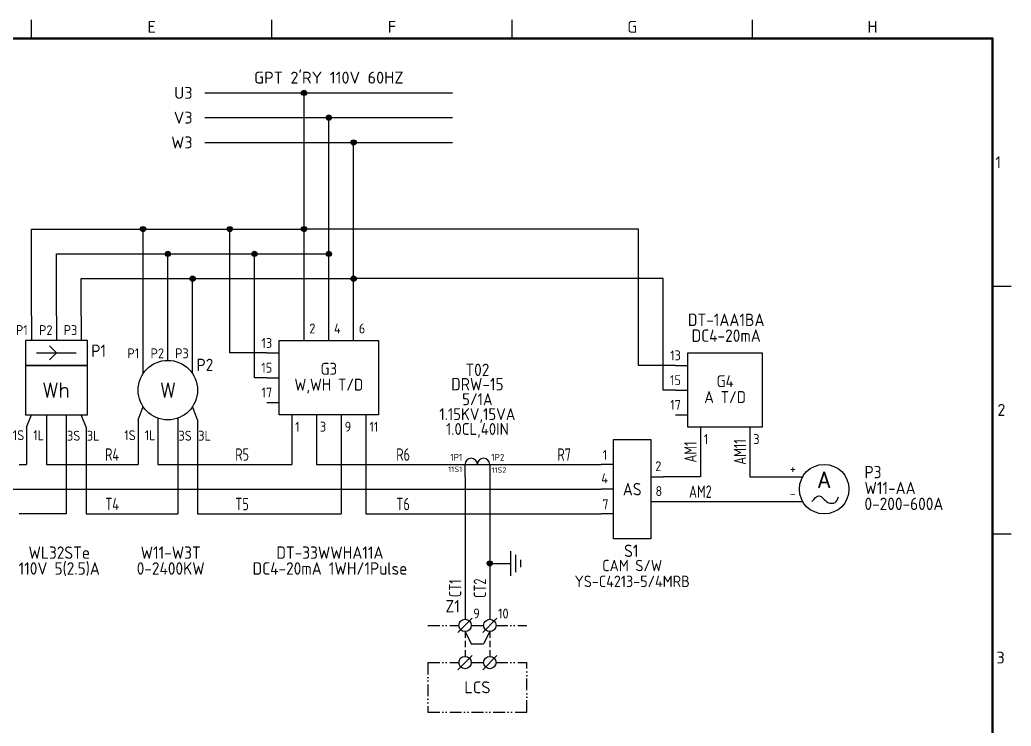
# Model space of a CAD drawing. Header units: millimetres. Extents: x 0 to 556, y 1 to 306.
# Drawn here: x 207.6 to 407.8, y 144.7 to 287.2 of the extents above; entities that cross this region are included whole.
import ezdxf
from ezdxf.enums import TextEntityAlignment as Align

# ---------------------------------------------------------------- set-up
doc = ezdxf.new("R2010")
doc.units = ezdxf.units.MM
doc.linetypes.add('ACAD_ISO12W100', pattern=[21, 12, -3, 0, -3, 0, -3])
doc.linetypes.add('HIDDEN', pattern=[0.375, 0.25, -0.125])
for name, color, linetype in [('MISC', 7, 'Continuous'), ('Normal Text', 7, 'Continuous'), ('Sheet Line', 3, 'Continuous'), ('Sheet Text', 2, 'Continuous'), ('SYMS', 7, 'Continuous'), ('TAGS', 7, 'Continuous'), ('TERMS', 7, 'Continuous'), ('WIRE(DEFAULT)', 7, 'Continuous'), ('WIRE_RED', 1, 'Continuous'), ('WIREFIXED', 7, 'Continuous')]:
    doc.layers.add(name, color=color, linetype=linetype)
doc.layers.add('Sheet Out Line', color=2, linetype='Continuous', lineweight=50)
doc.styles.add('SIMPLEX', font='simplex')
doc.styles.add('WD', font='ISOCP2.shx')
doc.styles.add('WD_IEC', font='ISOCP2.shx', dxfattribs={"width": 1.1, "height": 2.4, "bigfont": 'whgtxt.shx'})

# ---------------------------------------------------------------- blocks, each defined once
blk = doc.blocks.new('VO71_TDT1')
for p, q in [((-10, 5), (-7.5, 5)), ((-10, 0), (-7.5, 0)), ((-10, -5), (-7.5, -5)), ((-5, -7.5), (-5, -10)), ((5, -7.5), (5, -10))]:
    blk.add_line(p, q)
blk.add_lwpolyline([(-7.5, 7.5), (7.5, 7.5), (7.5, -7.5), (-7.5, -7.5)], close=True)
at = {"style": 'WD_IEC'}
for tag, p in [('RATING11', (0.22, 12.19)), ('RATING1', (0.22, 8.99))]:
    blk.add_attdef(tag, text='', height=2.5, dxfattribs=at).set_placement(p, align=Align.BOTTOM_CENTER)
at = {"linetype": 'Continuous', "style": 'WD'}
for tag, p in [('TERM01', (-8.93, 6.01)), ('TERM02', (-8.93, 1.01)), ('TERM03', (-8.93, -3.99))]:
    blk.add_attdef(tag, text='', height=2, dxfattribs=at).set_placement(p, align=Align.RIGHT)
at = {"style": 'WD', "flags": 1}
for tag, p in [('X4TERM01', (-10, 5)), ('X4TERM02', (-10, 0)), ('X4TERM03', (-10, -5)), ('X8TERM05', (5, -10))]:
    blk.add_attdef(tag, text='', height=0.08, dxfattribs=at).set_placement(p, align=Align.RIGHT)
at = {"style": 'WD'}
for tag, p in [('TAG1', (0, 1.8)), ('RATING12', (0, -1.4))]:
    blk.add_attdef(tag, text='', height=2.4, dxfattribs=at).set_placement(p, align=Align.MIDDLE_CENTER)
at = {"style": 'WD', "flags": 1}
for tag, p, height in [('LOC', (9.21, -2.67), 1), ('INST', (9.23, -1.56), 1), ('CAT', (9.16, -3.84), 1), ('FAMILY', (9.23, -4.99), 1), ('MFG', (9.31, -6.26), 1), ('ASSYCODE', (9.16, -7.35), 1), ('X8TERM04', (-5, -10), 0.08)]:
    blk.add_attdef(tag, p, '', height=height, dxfattribs=at)
at = {"linetype": 'Continuous', "style": 'WD'}
for tag, p in [('TERM04', (-4.3, -10.89)), ('TERM05', (5.7, -10.89))]:
    blk.add_attdef(tag, p, '', height=2, dxfattribs=at)
blk = doc.blocks.new('VHA1_AM1')
blk.add_circle((0, 0), 5)
blk.add_spline([(-2.5, -2.5), (-1.02, -1.33), (0.76, -2.67), (2.2, -2.67), (2.89, -1.58)], degree=3)
at = {"style": 'SIMPLEX'}
blk.add_text('A', height=3.2, dxfattribs=at).set_placement((0, 1.88), align=Align.MIDDLE)
at = {"style": 'WD_IEC'}
for tag, p in [('TERM03', (-1.91, 5.19)), ('TERM04', (3.09, 5.19))]:
    blk.add_attdef(tag, text='', height=2, dxfattribs=at).set_placement(p, align=Align.BOTTOM_LEFT)
for tag, p in [('TERM01', (-5.72, 2.57)), ('TERM06', (6.66, 2.4)), ('TERM02', (-5.72, -2.43)), ('TERM07', (-3.29, -7.14)), ('TERM05', (4.09, -7.49))]:
    blk.add_attdef(tag, text='', height=2, dxfattribs=at).set_placement(p, align=Align.BOTTOM_RIGHT)
at = {"style": 'WD', "flags": 1}
for tag, p in [('X2TERM03', (-2.5, 4.33)), ('X2TERM09', (0, 5)), ('X2TERM04', (2.5, 4.33)), ('X4TERM01', (-4.33, 2.5)), ('X1TERM06', (4.33, 2.5)), ('X4TERM08', (-5, 0)), ('X1TERM12', (5, 0)), ('X4TERM02', (-4.33, -2.5)), ('X1TERM11', (4.33, -2.5)), ('X8TERM07', (-2.5, -4.33)), ('X1TERM05', (2.5, -4.33)), ('X8TERM10', (0, -5))]:
    blk.add_attdef(tag, p, '', height=0.5, dxfattribs=at)
at = {"style": 'WD_IEC'}
for tag, p in [('TAG1', (8.14, 2.19)), ('RATING11', (8.14, -1.01)), ('RATING1', (8.14, -4.21)), ('RATING2', (8.09, -7.41))]:
    blk.add_attdef(tag, p, '', height=2.5, dxfattribs=at)
at = {"style": 'WD_IEC', "flags": 1}
for tag, p in [('INST', (-4.32, -9.29)), ('LOC', (-4.32, -10.79)), ('ASSYCODE', (-4.32, -12.2)), ('FAMILY', (-4.32, -13.7)), ('MFG', (-4.32, -16.56)), ('CAT', (-4.32, -15.2))]:
    blk.add_attdef(tag, text='', height=1, dxfattribs=at).set_placement(p, align=Align.RIGHT)
blk = doc.blocks.new('WD_WNV')
at = {"linetype": 'Continuous', "style": 'WD_IEC', "width": 0.8}
blk.add_attdef('WIRENO', text='', height=2.5, rotation=90, dxfattribs=at).set_placement((-0.75, 0), align=Align.CENTER)
at = {"style": 'WD_IEC', "flags": 1}
for tag, p in [('W08USER', (-1, 0.375)), ('W04USER', (-1, 0.875)), ('W05USER', (-1, 0.75)), ('W09USER', (-1, 0.25)), ('W03USER', (-1, 1)), ('W06USER', (-1, 0.625)), ('W07USER', (-1, 0.5)), ('W02USER', (-1, 1.125)), ('W01USER', (-1, 1.25)), ('W10USER', (-1, 0.125))]:
    blk.add_attdef(tag, text='', height=0.08, dxfattribs=at).set_placement(p, align=Align.CENTER)
blk = doc.blocks.new('VH31_WMT1')
for p, q in [((2.5, 18.32), (2.5, 25)), ((7.5, 21), (7.5, 25)), ((12.5, 18.32), (12.5, 25)), ((1.5, 9), (2.52, 11.66)), ((13.5, 9), (12.48, 11.66)), ((1.5, 9), (1.5, 0)), ((5.5, 9.34), (5.5, 0)), ((9.5, 9.34), (9.5, -10)), ((13.5, 9), (13.5, -10)), ((0, 0), (1.5, 0)), ((5.5, 0), (15, 0)), ((0, -10), (9.5, -10)), ((13.5, -10), (15, -10))]:
    blk.add_line(p, q)
blk.add_circle((7.5, 15), 6)
at = {"style": 'SIMPLEX'}
blk.add_text('W', height=3, dxfattribs=at).set_placement((7.5, 15), align=Align.MIDDLE)
at = {"flags": 1}
for tag, p, height, style in [('X2TERM01', (2.5, 25), 0.08, 'WD'), ('X2TERM02', (7.5, 25), 0.08, 'WD'), ('X2TERM03', (12.5, 25), 0.08, 'WD'), ('INST', (13.88, 23.15), 1, 'WD_IEC'), ('LOC', (13.88, 21.8), 1, 'WD_IEC'), ('X4TERM04', (0, 0), 0.08, 'WD'), ('X1TERM05', (15, 0), 0.08, 'WD'), ('X4TERM06', (0, -10), 0.08, 'WD'), ('X1TERM07', (15, -10), 0.08, 'WD')]:
    blk.add_attdef(tag, p, '', height=height, dxfattribs=dict(at, style=style))
at = {"style": 'WD_IEC'}
for tag, p in [('TERM01', (1.72, 21.42)), ('TERM02', (6.72, 21.42)), ('TERM03', (11.72, 21.42)), ('TERM04', (1.02, 4.89)), ('TERM05', (5.02, 4.89))]:
    blk.add_attdef(tag, text='', height=2, dxfattribs=at).set_placement(p, align=Align.RIGHT)
for tag, p, height in [('TAG1', (13.3, 18.84), 2.5), ('TERM06', (9.65, 4.79), 2), ('TERM07', (13.65, 4.79), 2)]:
    blk.add_attdef(tag, p, '', height=height, dxfattribs=at)
at = {"style": 'WD_IEC', "flags": 1}
for tag, p in [('ASSYCODE', (0.5, 15.89)), ('FAMILY', (0.5, 14.39)), ('MFG', (0.5, 11.53)), ('CAT', (0.5, 12.89))]:
    blk.add_attdef(tag, text='', height=1, dxfattribs=at).set_placement(p, align=Align.RIGHT)
at = {"style": 'WD_IEC'}
for tag, p in [('RATING11', (8.08, -16.56)), ('RATING1', (8.08, -19.76))]:
    blk.add_attdef(tag, text='', height=2.5, dxfattribs=at).set_placement(p, align=Align.TOP_CENTER)
blk = doc.blocks.new('VO71_TDT4')
for p, q in [((-5, 7.5), (-5, 10)), ((0, 7.5), (0, 10)), ((5, 7.5), (5, 10)), ((-12.5, 5), (-10, 5)), ((-12.5, 0), (-10, 0)), ((-12.5, -5), (-10, -5)), ((-7.5, -7.5), (-7.5, -10)), ((-2.5, -7.5), (-2.5, -10)), ((2.5, -7.5), (2.5, -10)), ((7.5, -7.5), (7.5, -10))]:
    blk.add_line(p, q)
blk.add_lwpolyline([(-10, 7.5), (10, 7.5), (10, -7.5), (-10, -7.5)], close=True)
at = {"style": 'WD', "flags": 1}
for tag, p, height in [('X2TERM04', (-5, 10), 0.08), ('X2TERM05', (0, 10), 0.08), ('X2TERM06', (5, 10), 0.08), ('LOC', (11.71, -2.67), 1), ('INST', (11.73, -1.56), 1), ('CAT', (11.66, -3.84), 1), ('FAMILY', (11.73, -4.99), 1), ('MFG', (11.81, -6.26), 1), ('ASSYCODE', (11.66, -7.35), 1), ('X8TERM07', (-7.5, -10), 0.08), ('X8TERM08', (-2.5, -10), 0.08), ('X8TERM09', (2.5, -10), 0.08), ('X8TERM10', (7.5, -10), 0.08)]:
    blk.add_attdef(tag, p, '', height=height, dxfattribs=at)
at = {"linetype": 'Continuous', "style": 'WD'}
for tag, p in [('TERM04', (-3.94, 8.94)), ('TERM05', (1.06, 8.94)), ('TERM06', (6.06, 8.94)), ('TERM07', (-6.8, -10.89)), ('TERM08', (-1.8, -10.89)), ('TERM09', (3.2, -10.89)), ('TERM10', (8.2, -10.89))]:
    blk.add_attdef(tag, p, '', height=2, dxfattribs=at)
for tag, p in [('TERM01', (-11.43, 6.01)), ('TERM02', (-11.43, 1.01)), ('TERM03', (-11.43, -3.99))]:
    blk.add_attdef(tag, text='', height=2, dxfattribs=at).set_placement(p, align=Align.RIGHT)
at = {"style": 'WD', "flags": 1}
for tag, p in [('X4TERM01', (-12.5, 5)), ('X4TERM02', (-12.5, 0)), ('X4TERM03', (-12.5, -5))]:
    blk.add_attdef(tag, text='', height=0.08, dxfattribs=at).set_placement(p, align=Align.RIGHT)
at = {"style": 'WD'}
for tag, p in [('TAG1', (0, 1.8)), ('RATING12', (0, -1.4))]:
    blk.add_attdef(tag, text='', height=2.4, dxfattribs=at).set_placement(p, align=Align.MIDDLE_CENTER)
at = {"style": 'WD_IEC'}
for tag, p in [('RATING11', (0.22, -34.06)), ('RATING1', (0.22, -37.26))]:
    blk.add_attdef(tag, text='', height=2.5, dxfattribs=at).set_placement(p, align=Align.TOP_CENTER)
blk = doc.blocks.new('WDDOT')
for radius in [0.529, 0.33, 0.164]:
    blk.add_circle((0, 0), radius)
blk = doc.blocks.new('Q020501')
for p, q in [((-4, 0), (4, 0)), ((0, 0), (-1.41, 1.41)), ((0, 0), (-1.41, -1.42))]:
    blk.add_line(p, q)
blk = doc.blocks.new('VH51_WHMT1')
for p, q in [((2.5, 30), (2.5, 25)), ((7.5, 30), (7.5, 25)), ((12.5, 30), (12.5, 25)), ((1.5, 7.5), (2.5, 10)), ((5.5, 10), (5.5, 0)), ((9.5, 10), (9.5, -10)), ((13.5, 7.5), (12.5, 10)), ((1.5, 7.5), (1.5, 0)), ((13.5, 7.5), (13.5, -10)), ((0, 0), (1.5, 0)), ((5.5, 0), (15, 0)), ((9.5, -10), (0, -10)), ((13.5, -10), (15, -10))]:
    blk.add_line(p, q)
for points in [[(1.25, 25), (1.25, 20), (13.75, 20), (13.75, 25)], [(1.25, 20), (1.25, 10), (13.75, 10), (13.75, 20)]]:
    blk.add_lwpolyline(points, close=True)
at = {"layer": 'SYMS'}
blk.add_blockref('Q020501', (7.5, 22.5), dxfattribs=at)
at = {"style": 'SIMPLEX'}
blk.add_text('Wh', height=3, dxfattribs=at).set_placement((7.5, 15), align=Align.MIDDLE)
at = {"flags": 1}
for tag, p, height, style in [('X2TERM01', (2.5, 30), 0.08, 'WD'), ('X2TERM02', (7.5, 30), 0.08, 'WD'), ('X2TERM03', (12.5, 30), 0.08, 'WD'), ('INST', (15.13, 26), 1, 'WD_IEC'), ('LOC', (15.13, 24.65), 1, 'WD_IEC'), ('X4TERM04', (0, 0), 0.08, 'WD'), ('X1TERM05', (15, 0), 0.08, 'WD'), ('X4TERM06', (0, -10), 0.08, 'WD'), ('X1TERM07', (15, -10), 0.08, 'WD')]:
    blk.add_attdef(tag, p, '', height=height, dxfattribs=dict(at, style=style))
at = {"style": 'WD_IEC'}
for tag, p in [('TERM01', (1.72, 26.11)), ('TERM02', (6.72, 26.11)), ('TERM03', (11.72, 26.11)), ('TERM04', (1.02, 4.89)), ('TERM05', (5.02, 4.89))]:
    blk.add_attdef(tag, text='', height=2, dxfattribs=at).set_placement(p, align=Align.RIGHT)
for tag, p, height in [('TAG1', (14.55, 21.69), 2.5), ('TERM06', (9.65, 4.79), 2), ('TERM07', (13.65, 4.79), 2)]:
    blk.add_attdef(tag, p, '', height=height, dxfattribs=at)
at = {"style": 'WD_IEC', "flags": 1}
for tag, p in [('ASSYCODE', (-0.04, 15.09)), ('FAMILY', (-0.04, 13.59)), ('CAT', (-0.04, 12.09)), ('MFG', (-0.04, 10.72))]:
    blk.add_attdef(tag, text='', height=1, dxfattribs=at).set_placement(p, align=Align.RIGHT)
at = {"style": 'WD_IEC'}
for tag, p in [('RATING11', (8.08, -16.56)), ('RATING1', (8.08, -19.76)), ('RATING2', (8.08, -22.96))]:
    blk.add_attdef(tag, text='', height=2.5, dxfattribs=at).set_placement(p, align=Align.TOP_CENTER)
blk = doc.blocks.new('WD_WNH')
at = {"linetype": 'Continuous', "style": 'WD_IEC', "width": 0.8}
blk.add_attdef('WIRENO', text='', height=2.5, dxfattribs=at).set_placement((0, 0.75), align=Align.CENTER)
at = {"style": 'WD_IEC', "flags": 1}
for tag, p in [('W08USER', (0, 0.375)), ('W04USER', (0, 0.875)), ('W05USER', (0, 0.75)), ('W09USER', (0, 0.25)), ('W03USER', (0, 1)), ('W06USER', (0, 0.625)), ('W07USER', (0, 0.5)), ('W02USER', (0, 1.125)), ('W01USER', (0, 1.25)), ('W10USER', (0, 0.125))]:
    blk.add_attdef(tag, text='', height=0.08, dxfattribs=at).set_placement(p, align=Align.CENTER)
blk = doc.blocks.new('HDA1_CT1')
for p, q in [((-5, 0), (5, 0)), ((2.5, 0), (2.5, -2.5))]:
    blk.add_line(p, q)
for centre in [(-1.25, 0), (1.25, 0)]:
    blk.add_arc(centre, 1.25, 0, 180)
at = {"layer": 'SYMS'}
blk.add_line((-2.5, -2.5), (-2.5, 0), dxfattribs=at)
at = {"style": 'WD_IEC'}
for tag, height, p in [('TAG1', 2.5, (-0.01, 17.84)), ('RATING11', 2.5, (-0.01, 14.95)), ('RATING1', 2.4, (-0.01, 11.95)), ('RATING2', 2.4, (-0.01, 8.95)), ('RATING3', 2.4, (-0.01, 5.95)), ('RATING4', 2.4, (-0.01, 2.95))]:
    blk.add_attdef(tag, text='', height=height, dxfattribs=at).set_placement(p, align=Align.CENTER)
at = {"flags": 1}
for tag, p, height, style in [('INST', (9.44, 7.12), 1, 'WD_IEC'), ('LOC', (9.33, 5.86), 1, 'WD_IEC'), ('FAMILY', (9.34, 4.5), 1, 'WD_IEC'), ('CAT', (9.38, 3.25), 1, 'WD_IEC'), ('MFG', (9.32, 2), 1, 'WD_IEC'), ('X4TERM01', (-5, 0), 0.08, 'WD'), ('X1TERM02', (5, 0), 0.08, 'WD'), ('ASSYCODE', (9.19, 0.68), 1, 'WD_IEC'), ('X4TERM03', (-2.5, -2.5), 0.08, 'WD'), ('X1TERM04', (2.5, -2.5), 0.08, 'WD')]:
    blk.add_attdef(tag, p, '', height=height, dxfattribs=dict(at, style=style))
at = {"style": 'WD_IEC', "width": 1.05}
blk.add_attdef('TERM01', text='', height=1.4, dxfattribs=at).set_placement((-3.06, 0.31), align=Align.BOTTOM_RIGHT)
blk.add_attdef('TERM02', text='', height=1.4, dxfattribs=at).set_placement((2.78, 0.31), align=Align.BOTTOM_LEFT)
at = {"style": 'WD_IEC'}
blk.add_attdef('TERM03', text='', height=1.1, dxfattribs=at).set_placement((-3.09, -0.42), align=Align.TOP_RIGHT)
blk.add_attdef('TERM04', text='', height=1.1, dxfattribs=at).set_placement((2.84, -0.58), align=Align.TOP_LEFT)
blk = doc.blocks.new('HGND2')
at = {"color": 3}
for p, q in [((1.75, -2.5), (1.75, 2.5)), ((0, 0), (1.75, 0)), ((2.75, -1.75), (2.75, 1.75)), ((3.75, -0.75), (3.75, 0.75))]:
    blk.add_line(p, q, dxfattribs=at)
at = {"style": 'WD_IEC'}
for tag, p in [('INST', (10.12, 7)), ('LOC', (10.12, 3.5))]:
    blk.add_attdef(tag, text='', height=2.5, dxfattribs=at).set_placement(p, align=Align.RIGHT)
at = {"color": 3, "style": 'WD_IEC', "flags": 1}
blk.add_attdef('TAG1', (4, 0.13), '', height=2.4, dxfattribs=at)
at = {"style": 'WD_IEC', "flags": 1}
blk.add_attdef('X4TERM01', (0, 0), '', height=0.32, dxfattribs=at)
blk = doc.blocks.new('HT0W_TB1')
blk.add_circle((0, 0), 1.25)
at = {"layer": 'SYMS'}
blk.add_line((-1.44, -1.44), (1.44, 1.44), dxfattribs=at)
at = {"style": 'WD_IEC', "flags": 1}
for tag, p in [('INST', (-1.04, 7.87)), ('LOC', (-1.04, 4.87))]:
    blk.add_attdef(tag, text='', height=2.5, dxfattribs=at).set_placement(p, align=Align.BOTTOM_RIGHT)
at = {"style": 'WD_IEC'}
blk.add_attdef('TAGSTRIP', text='', height=2.5, dxfattribs=at).set_placement((-1.04, 1.87), align=Align.BOTTOM_RIGHT)
blk.add_attdef('TERM01', text='', height=2, dxfattribs=at).set_placement((1.66, 0.81), align=Align.BOTTOM_LEFT)
at = {"flags": 1}
for tag, p, height, style in [('X4LINK', (-1.25, 0), 0.01, 'WD'), ('X4TERM01', (-1.25, 0), 0.25, 'WD_IEC'), ('STRIPSEQ', (-0.02, -0.02), 0.025, 'WD_IEC'), ('X2TERM01', (0, 1.25), 0.25, 'WD_IEC'), ('X1LINK', (1.25, 0), 0.01, 'WD'), ('X1TERM01', (1.25, 0), 0.25, 'WD_IEC'), ('LINKTERM', (-0.02, -0.06), 0.025, 'WD_IEC'), ('X8TERM01', (0, -1.25), 0.25, 'WD_IEC')]:
    blk.add_attdef(tag, p, '', height=height, dxfattribs=dict(at, style=style))
at = {"style": 'WD_IEC', "flags": 1}
for tag, height, p in [('CAT', 1, (-1.95, -2.37)), ('ASSYCODE', 1, (-2.04, -4.92)), ('MFG', 1, (-2.09, -3.63)), ('DESC1', 2, (-1.78, -7.62)), ('DESC2', 2, (-1.78, -10.06)), ('DESC3', 2, (-1.78, -12.55))]:
    blk.add_attdef(tag, text='', height=height, dxfattribs=at).set_placement(p, align=Align.RIGHT)
blk = doc.blocks.new('HT0_TB1')
blk.add_circle((0, 0), 1.25)
at = {"layer": 'SYMS'}
blk.add_line((-1.44, -1.44), (1.44, 1.44), dxfattribs=at)
at = {"flags": 1}
for tag, p, height, style in [('X4LINK', (-1.25, 0), 0.01, 'WD'), ('X4TERM01', (-1.25, 0), 0.25, 'WD_IEC'), ('X2TERM01', (0, 1.25), 0.25, 'WD_IEC'), ('X1LINK', (1.25, 0), 0.01, 'WD'), ('X1TERM01', (1.25, 0), 0.25, 'WD_IEC'), ('X8TERM01', (0, -1.25), 0.25, 'WD_IEC')]:
    blk.add_attdef(tag, p, '', height=height, dxfattribs=dict(at, style=style))
blk = doc.blocks.new('HP31_CS7')
for p, q in [((2.5, 0), (0, 0)), ((10, -2.5), (12.5, -2.5)), ((2.5, -5), (0, -5)), ((10, -7.5), (12.5, -7.5)), ((2.5, -10), (0, -10))]:
    blk.add_line(p, q)
blk.add_lwpolyline([(2.5, 5), (10, 5), (10, -15), (2.5, -15)], close=True)
at = {"linetype": 'Continuous', "style": 'WD'}
for tag, p in [('TERM01', (1.18, 0.91)), ('TERM02', (1.36, -3.81)), ('TERM03', (1.46, -9.06))]:
    blk.add_attdef(tag, text='', height=2, dxfattribs=at).set_placement(p, align=Align.RIGHT)
at = {"style": 'WD', "flags": 1}
for tag, p, height in [('X4TERM01', (0, 0), 0.08), ('X1TERM04', (12.5, -2.5), 0.08), ('X4TERM02', (0, -5), 0.08), ('X1TERM05', (12.5, -7.5), 0.08), ('X4TERM03', (0, -10), 0.08), ('INST', (14.71, -14.43), 1), ('LOC', (14.57, -15.79), 1), ('CAT', (14.61, -17.08), 1), ('FAMILY', (14.61, -18.32), 1), ('MFG', (14.4, -19.66), 1), ('ASSYCODE', (14.37, -21.02), 1)]:
    blk.add_attdef(tag, p, '', height=height, dxfattribs=at)
at = {"linetype": 'Continuous', "style": 'WD'}
for tag, p in [('TERM04', (10.9, -1.36)), ('TERM05', (10.95, -6.39))]:
    blk.add_attdef(tag, p, '', height=2, dxfattribs=at)
at = {"style": 'WD_IEC'}
blk.add_attdef('TEXT1', text='', height=2.5, dxfattribs=at).set_placement((6.25, -5), align=Align.MIDDLE)
blk.add_attdef('TAG1', text='', height=2.5, dxfattribs=at).set_placement((6.06, -17.45), align=Align.MIDDLE_CENTER)
for tag, p in [('RATING12', (6.25, -19.26)), ('RATING11', (6.25, -22.46))]:
    blk.add_attdef(tag, text='', height=2.3, dxfattribs=at).set_placement(p, align=Align.TOP_CENTER)
blk = doc.blocks.new('LSSA3')
at = {"layer": 'Sheet Line'}
for p, q in [((210, 283.5), (210, 287.25)), ((258.5, 283.5), (258.5, 287.25)), ((307, 283.5), (307, 287.25)), ((355.5, 283.5), (355.5, 287.25)), ((404, 233.5), (407.75, 233.5)), ((404, 183.5), (407.75, 183.5))]:
    blk.add_line(p, q, dxfattribs=at)
at = {"layer": 'Sheet Out Line'}
blk.add_lwpolyline([(16, 6.5), (404, 6.5), (404, 283.5), (16, 283.5)], close=True, dxfattribs=at)
at = {"style": 'WD_IEC', "width": 1.1}
for tag, height, p in [('DESC4', 2.4, (57.5, 39.5)), ('CUSTOMERS31', 3.8, (219, 38)), ('TITLE1', 3.6, (333, 37.5)), ('CUSTOMERS21', 3.8, (219, 35.25)), ('DESC3', 2.4, (57.5, 33.5)), ('CUSTOMERS32', 3.8, (219, 32.5)), ('TITLE2', 3.6, (333, 32.5)), ('CUSTOMERS22', 3.8, (219, 29.75)), ('RN', 3.5, (398, 28.75)), ('DESC2', 2.4, (57.5, 27.5)), ('CUSTOMERS33', 3.8, (219, 27)), ('TITLE3', 3.6, (333, 27.5)), ('DESC1', 2.4, (57.5, 21.5)), ('WORKNO', 3.5, (365.5, 18.5)), ('FILE', 2.4, (314, 18.5)), ('DESC0', 2.4, (57.5, 15.5)), ('SHN', 2.4, (395, 12)), ('TSH', 2.4, (401, 9))]:
    blk.add_attdef(tag, text='', height=height, dxfattribs=at).set_placement(p, align=Align.MIDDLE_CENTER)
at = {"style": 'WD_IEC'}
for tag, p in [('DATE4', (96.5, 39.5)), ('DRWN4', (111.5, 39.5)), ('DSGN4', (126.5, 39.5)), ('CHKD4', (141.5, 39.5)), ('APPD4', (156.5, 39.5)), ('DATE3', (96.5, 33.5)), ('DRWN3', (111.5, 33.5)), ('DSGN3', (126.5, 33.5)), ('CHKD3', (141.5, 33.5)), ('APPD3', (156.5, 33.5)), ('DATE2', (96.5, 27.5)), ('DRWN2', (111.5, 27.5)), ('DSGN2', (126.5, 27.5)), ('CHKD2', (141.5, 27.5)), ('APPD2', (156.5, 27.5)), ('DATE1', (96.5, 21.5)), ('DRWN1', (111.5, 21.5)), ('DSGN1', (126.5, 21.5)), ('CHKD1', (141.5, 21.5)), ('APPD1', (156.5, 21.5)), ('DATE0', (96.5, 15.5)), ('DRWN0', (111.5, 15.5)), ('DSGN0', (126.5, 15.5)), ('CHKD0', (141.5, 15.5)), ('APPD0', (156.5, 15.5))]:
    blk.add_attdef(tag, text='', height=2.4, dxfattribs=at).set_placement(p, align=Align.MIDDLE_CENTER)
at = {"style": 'WD_IEC', "width": 1.1}
for tag, p in [('DWG1ST', (345, 10.5)), ('DWGNO', (373.49, 10.5))]:
    blk.add_attdef(tag, text='', height=3.5, dxfattribs=at).set_placement(p, align=Align.MIDDLE_LEFT)
at = {"style": 'WD_IEC', "width": 1.1, "flags": 9}
blk.add_attdef('WD_TB', (0, 0), '', height=2.4, dxfattribs=at)
at = {"layer": 'Sheet Text', "style": 'WD_IEC', "width": 1.1}
for s, p in [('E', (234.25, 284.62)), ('F', (282.75, 284.62)), ('G', (331.25, 284.62)), ('H', (379.75, 284.62))]:
    blk.add_text(s, height=2.4, dxfattribs=at).set_placement(p, align=Align.CENTER)
for s, p in [('1', (405.73, 258.5)), ('2', (406.58, 208.5)), ('3', (406.45, 158.5))]:
    blk.add_text(s, height=2.4, dxfattribs=at).set_placement(p, align=Align.MIDDLE_RIGHT)

msp = doc.modelspace()

# ---------------------------------------------------------------- linework, layer by layer
at = {"linetype": 'HIDDEN', "ltscale": 5}
for p, q in [((297.5, 163.75), (297.5, 158.75)), ((302.5, 163.75), (302.5, 158.75))]:
    msp.add_line(p, q, dxfattribs=at)
for p, q in [((297.5, 163.75), (298.75, 161.25)), ((302.5, 163.75), (301.25, 161.25))]:
    msp.add_line(p, q)
at = {"layer": 'Normal Text', "linetype": 'ACAD_ISO12W100', "ltscale": 0.2}
for p, q in [((290, 165), (296.25, 165)), ((298.75, 165), (301.25, 165)), ((303.75, 165), (310, 165)), ((290, 157.5), (296.25, 157.5)), ((290, 157.5), (290, 147.5)), ((298.75, 157.5), (301.25, 157.5)), ((303.75, 157.5), (310, 157.5)), ((310, 147.5), (310, 157.5)), ((290, 147.5), (310, 147.5))]:
    msp.add_line(p, q, dxfattribs=at)
at = {"layer": 'Normal Text'}
msp.add_line((298.75, 161.25), (301.25, 161.25), dxfattribs=at)
at = {"layer": 'WIRE(DEFAULT)'}
for p, q in [((340, 212.5), (337.5, 212.5)), ((262.5, 205), (262.5, 197.5)), ((267.5, 205), (267.5, 197.5)), ((272.5, 205), (272.5, 187.5)), ((277.5, 205), (277.5, 187.5)), ((345, 202.5), (345, 195)), ((355, 202.5), (355, 195)), ((222.5, 197.5), (230, 197.5)), ((245, 197.5), (262.5, 197.5)), ((267.5, 197.5), (295, 197.5)), ((305, 197.5), (325, 197.5)), ((297.5, 195), (297.5, 166.25)), ((302.5, 195), (302.5, 195)), ((302.5, 195), (302.5, 166.25)), ((345, 195), (337.5, 195)), ((355, 195), (365.67, 195)), ((115, 192.5), (325, 192.5)), ((337.5, 190), (365.67, 190)), ((222.5, 187.5), (230, 187.5)), ((245, 187.5), (272.5, 187.5)), ((277.5, 187.5), (325, 187.5)), ((302.5, 177.5), (305, 177.5))]:
    msp.add_line(p, q, dxfattribs=at)
at = {"layer": 'WIRE_RED'}
for p, q in [((245, 272.5), (295, 272.5)), ((265, 245), (265, 272.5)), ((245, 267.5), (295, 267.5)), ((270, 240), (270, 267.5)), ((245, 262.5), (295, 262.5)), ((275, 235), (275, 262.5)), ((210, 227.5), (210, 245)), ((210, 245), (232.5, 245)), ((232.5, 222.5), (232.5, 245)), ((232.5, 245), (265, 245)), ((250, 220), (250, 245)), ((332.5, 245), (265, 245)), ((265, 225), (265, 245)), ((332.5, 217.5), (332.5, 245)), ((215, 227.5), (215, 240)), ((215, 240), (237.5, 240)), ((237.5, 222.5), (237.5, 240)), ((237.5, 240), (270, 240)), ((255, 215), (255, 240)), ((270, 225), (270, 240)), ((220, 227.5), (220, 235)), ((220, 235), (242.5, 235)), ((242.5, 222.5), (242.5, 235)), ((242.5, 235), (275, 235)), ((337.5, 235), (275, 235)), ((275, 225), (275, 235)), ((337.5, 212.5), (337.5, 235)), ((257.5, 220), (250, 220)), ((340, 217.5), (332.5, 217.5)), ((257.5, 215), (255, 215))]:
    msp.add_line(p, q, dxfattribs=at)

# ---------------------------------------------------------------- block references
at = {"layer": 'SYMS'}
for name, p in [('LSSA3', (0, 0)), ('WDDOT', (265, 272.5)), ('WDDOT', (270, 267.5)), ('WDDOT', (275, 262.5)), ('WDDOT', (232.5, 245)), ('WDDOT', (250, 245)), ('WDDOT', (265, 245)), ('WDDOT', (237.5, 240)), ('WDDOT', (255, 240)), ('WDDOT', (270, 240)), ('WDDOT', (242.5, 235)), ('WDDOT', (275, 235)), ('HGND2', (305, 177.5)), ('WDDOT', (302.5, 177.5)), ('HT0_TB1', (297.5, 157.5)), ('HT0_TB1', (302.5, 157.5))]:
    msp.add_blockref(name, p, dxfattribs=at)
ref = msp.add_blockref('VH51_WHMT1', (207.5, 197.5), dxfattribs=at)
ref.add_attrib('TERM06', '3S', (217.15, 202.29), dxfattribs={"layer": 'TERMS', "height": 2, "style": 'WD_IEC'})
ref.add_attrib('TERM07', '3L', (221.15, 202.29), dxfattribs={"layer": 'TERMS', "height": 2, "style": 'WD_IEC'})
ref.add_attrib('TERM05', '1L', dxfattribs={"layer": 'TERMS', "height": 2, "style": 'WD_IEC'}).set_placement((212.52, 202.39), align=Align.RIGHT)
ref.add_attrib('TERM04', '1S', dxfattribs={"layer": 'TERMS', "height": 2, "style": 'WD_IEC'}).set_placement((208.52, 202.39), align=Align.RIGHT)
ref.add_attrib('TERM03', 'P3', dxfattribs={"layer": 'TERMS', "height": 2, "style": 'WD_IEC'}).set_placement((219.22, 223.61), align=Align.RIGHT)
ref.add_attrib('TERM02', 'P2', dxfattribs={"layer": 'TERMS', "height": 2, "style": 'WD_IEC'}).set_placement((214.22, 223.61), align=Align.RIGHT)
ref.add_attrib('TERM01', 'P1', dxfattribs={"layer": 'TERMS', "height": 2, "style": 'WD_IEC'}).set_placement((209.22, 223.61), align=Align.RIGHT)
ref.add_attrib('RATING1', '110V 5(2.5)A', dxfattribs={"layer": 'MISC', "height": 2.5, "style": 'WD_IEC'}).set_placement((215.58, 177.74), align=Align.TOP_CENTER)
ref.add_attrib('RATING11', 'WL32STe', dxfattribs={"layer": 'MISC', "height": 2.5, "style": 'WD_IEC'}).set_placement((215.58, 180.94), align=Align.TOP_CENTER)
ref.add_attrib('TAG1', 'P1', (222.05, 219.19), dxfattribs={"layer": 'TAGS', "height": 2.5, "style": 'WD_IEC'})
at = {"layer": 'SYMS', "linetype": 'Continuous'}
ref = msp.add_blockref('VO71_TDT1', (350, 212.5), dxfattribs=at)
ref.add_attrib('TERM05', '3', (355.7, 201.61), dxfattribs={"layer": 'TERMS', "linetype": 'Continuous', "height": 2, "style": 'WD'})
ref.add_attrib('TERM04', '1', (345.7, 201.61), dxfattribs={"layer": 'TERMS', "linetype": 'Continuous', "height": 2, "style": 'WD'})
ref.add_attrib('RATING1', 'DC4-20mA', dxfattribs={"layer": 'MISC', "height": 2.5, "style": 'WD_IEC'}).set_placement((350.22, 221.49), align=Align.BOTTOM_CENTER)
ref.add_attrib('RATING11', 'DT-1AA1BA', dxfattribs={"layer": 'MISC', "height": 2.5, "style": 'WD_IEC'}).set_placement((350.22, 224.69), align=Align.BOTTOM_CENTER)
ref.add_attrib('TAG1', 'G4', dxfattribs={"layer": 'TAGS', "height": 2.4, "style": 'WD'}).set_placement((350, 214.3), align=Align.MIDDLE_CENTER)
ref.add_attrib('RATING12', 'A T/D', dxfattribs={"layer": 'MISC', "height": 2.4, "style": 'WD'}).set_placement((350, 211.1), align=Align.MIDDLE_CENTER)
ref.add_attrib('TERM03', '17', dxfattribs={"layer": 'TERMS', "linetype": 'Continuous', "height": 2, "style": 'WD'}).set_placement((341.07, 208.51), align=Align.RIGHT)
ref.add_attrib('TERM02', '15', dxfattribs={"layer": 'TERMS', "linetype": 'Continuous', "height": 2, "style": 'WD'}).set_placement((341.07, 213.51), align=Align.RIGHT)
ref.add_attrib('TERM01', '13', dxfattribs={"layer": 'TERMS', "linetype": 'Continuous', "height": 2, "style": 'WD'}).set_placement((341.07, 218.51), align=Align.RIGHT)
at = {"layer": 'SYMS'}
ref = msp.add_blockref('VO71_TDT4', (270, 215), dxfattribs=at)
ref.add_attrib('TERM06', '6', (276.06, 223.94), dxfattribs={"layer": 'TERMS', "linetype": 'Continuous', "height": 2, "style": 'WD'})
ref.add_attrib('TERM05', '4', (271.06, 223.94), dxfattribs={"layer": 'TERMS', "linetype": 'Continuous', "height": 2, "style": 'WD'})
ref.add_attrib('TERM04', '2', (266.06, 223.94), dxfattribs={"layer": 'TERMS', "linetype": 'Continuous', "height": 2, "style": 'WD'})
ref.add_attrib('RATING1', 'DC4-20mA 1WH/1Pulse', dxfattribs={"layer": 'MISC', "height": 2.5, "style": 'WD_IEC'}).set_placement((270.22, 177.74), align=Align.TOP_CENTER)
ref.add_attrib('RATING11', 'DT-33WWHA11A', dxfattribs={"layer": 'MISC', "height": 2.5, "style": 'WD_IEC'}).set_placement((270.22, 180.94), align=Align.TOP_CENTER)
ref.add_attrib('TERM10', '11', (278.2, 204.11), dxfattribs={"layer": 'TERMS', "linetype": 'Continuous', "height": 2, "style": 'WD'})
ref.add_attrib('TERM09', '9', (273.2, 204.11), dxfattribs={"layer": 'TERMS', "linetype": 'Continuous', "height": 2, "style": 'WD'})
ref.add_attrib('TERM08', '3', (268.2, 204.11), dxfattribs={"layer": 'TERMS', "linetype": 'Continuous', "height": 2, "style": 'WD'})
ref.add_attrib('TERM07', '1', (263.2, 204.11), dxfattribs={"layer": 'TERMS', "linetype": 'Continuous', "height": 2, "style": 'WD'})
ref.add_attrib('TAG1', 'G3', dxfattribs={"layer": 'TAGS', "height": 2.4, "style": 'WD'}).set_placement((270, 216.8), align=Align.MIDDLE_CENTER)
ref.add_attrib('RATING12', 'W,WH T/D', dxfattribs={"layer": 'MISC', "height": 2.4, "style": 'WD'}).set_placement((270, 213.6), align=Align.MIDDLE_CENTER)
ref.add_attrib('TERM03', '17', dxfattribs={"layer": 'TERMS', "linetype": 'Continuous', "height": 2, "style": 'WD'}).set_placement((258.57, 211.01), align=Align.RIGHT)
ref.add_attrib('TERM02', '15', dxfattribs={"layer": 'TERMS', "linetype": 'Continuous', "height": 2, "style": 'WD'}).set_placement((258.57, 216.01), align=Align.RIGHT)
ref.add_attrib('TERM01', '13', dxfattribs={"layer": 'TERMS', "linetype": 'Continuous', "height": 2, "style": 'WD'}).set_placement((258.57, 221.01), align=Align.RIGHT)
ref = msp.add_blockref('VH31_WMT1', (230, 197.5), dxfattribs=at)
ref.add_attrib('RATING1', '0-2400KW', dxfattribs={"layer": 'MISC', "height": 2.5, "style": 'WD_IEC'}).set_placement((238.08, 177.74), align=Align.TOP_CENTER)
ref.add_attrib('RATING11', 'W11-W3T', dxfattribs={"layer": 'MISC', "height": 2.5, "style": 'WD_IEC'}).set_placement((238.08, 180.94), align=Align.TOP_CENTER)
ref.add_attrib('TERM06', '3S', (239.65, 202.29), dxfattribs={"layer": 'TERMS', "height": 2, "style": 'WD_IEC'})
ref.add_attrib('TERM07', '3L', (243.65, 202.29), dxfattribs={"layer": 'TERMS', "height": 2, "style": 'WD_IEC'})
ref.add_attrib('TERM05', '1L', dxfattribs={"layer": 'TERMS', "height": 2, "style": 'WD_IEC'}).set_placement((235.02, 202.39), align=Align.RIGHT)
ref.add_attrib('TERM04', '1S', dxfattribs={"layer": 'TERMS', "height": 2, "style": 'WD_IEC'}).set_placement((231.02, 202.39), align=Align.RIGHT)
ref.add_attrib('TERM03', 'P3', dxfattribs={"layer": 'TERMS', "height": 2, "style": 'WD_IEC'}).set_placement((241.72, 218.92), align=Align.RIGHT)
ref.add_attrib('TERM02', 'P2', dxfattribs={"layer": 'TERMS', "height": 2, "style": 'WD_IEC'}).set_placement((236.72, 218.92), align=Align.RIGHT)
ref.add_attrib('TERM01', 'P1', dxfattribs={"layer": 'TERMS', "height": 2, "style": 'WD_IEC'}).set_placement((231.72, 218.92), align=Align.RIGHT)
ref.add_attrib('TAG1', 'P2', (243.3, 216.34), dxfattribs={"layer": 'TAGS', "height": 2.5, "style": 'WD_IEC'})
ref = msp.add_blockref('HDA1_CT1', (300, 197.5), dxfattribs=at)
ref.add_attrib('TERM01', '1P1', dxfattribs={"layer": 'TERMS', "height": 1.4, "style": 'WD_IEC', "width": 1.05}).set_placement((296.94, 197.81), align=Align.BOTTOM_RIGHT)
ref.add_attrib('TERM02', '1P2', dxfattribs={"layer": 'TERMS', "height": 1.4, "style": 'WD_IEC', "width": 1.05}).set_placement((302.78, 197.81), align=Align.BOTTOM_LEFT)
ref.add_attrib('TERM03', '11S1', dxfattribs={"layer": 'TERMS', "height": 1.1, "style": 'WD_IEC'}).set_placement((296.91, 197.08), align=Align.TOP_RIGHT)
ref.add_attrib('TERM04', '11S2', dxfattribs={"layer": 'TERMS', "height": 1.1, "style": 'WD_IEC'}).set_placement((302.84, 196.92), align=Align.TOP_LEFT)
ref.add_attrib('RATING11', 'DRW-15', dxfattribs={"layer": 'MISC', "height": 2.5, "style": 'WD_IEC'}).set_placement((299.99, 212.45), align=Align.CENTER)
ref.add_attrib('RATING1', '5/1A', dxfattribs={"layer": 'MISC', "height": 2.4, "style": 'WD_IEC'}).set_placement((299.99, 209.45), align=Align.CENTER)
ref.add_attrib('RATING2', '1.15KV,15VA', dxfattribs={"layer": 'MISC', "height": 2.4, "style": 'WD_IEC'}).set_placement((299.99, 206.45), align=Align.CENTER)
ref.add_attrib('RATING3', '1.0CL,40IN', dxfattribs={"layer": 'MISC', "height": 2.4, "style": 'WD_IEC'}).set_placement((299.99, 203.45), align=Align.CENTER)
ref.add_attrib('TAG1', 'T02', dxfattribs={"layer": 'TAGS', "height": 2.5, "style": 'WD_IEC'}).set_placement((299.99, 215.34), align=Align.CENTER)
ref = msp.add_blockref('HP31_CS7', (325, 197.5), dxfattribs=at)
ref.add_attrib('RATING11', 'YS-C4213-5/4MRB', dxfattribs={"layer": 'MISC', "height": 2.3, "style": 'WD_IEC'}).set_placement((331.25, 175.04), align=Align.TOP_CENTER)
ref.add_attrib('RATING12', 'CAM S/W', dxfattribs={"layer": 'MISC', "height": 2.3, "style": 'WD_IEC'}).set_placement((331.25, 178.24), align=Align.TOP_CENTER)
ref.add_attrib('TERM05', '8', (335.95, 191.11), dxfattribs={"layer": 'TERMS', "linetype": 'Continuous', "height": 2, "style": 'WD'})
ref.add_attrib('TERM04', '2', (335.9, 196.14), dxfattribs={"layer": 'TERMS', "linetype": 'Continuous', "height": 2, "style": 'WD'})
ref.add_attrib('TERM03', '7', dxfattribs={"layer": 'TERMS', "linetype": 'Continuous', "height": 2, "style": 'WD'}).set_placement((326.46, 188.44), align=Align.RIGHT)
ref.add_attrib('TERM02', '4', dxfattribs={"layer": 'TERMS', "linetype": 'Continuous', "height": 2, "style": 'WD'}).set_placement((326.36, 193.69), align=Align.RIGHT)
ref.add_attrib('TERM01', '1', dxfattribs={"layer": 'TERMS', "linetype": 'Continuous', "height": 2, "style": 'WD'}).set_placement((326.18, 198.41), align=Align.RIGHT)
ref.add_attrib('TAG1', 'S1', dxfattribs={"layer": 'TAGS', "height": 2.5, "style": 'WD_IEC'}).set_placement((331.06, 180.05), align=Align.MIDDLE_CENTER)
ref.add_attrib('TEXT1', 'AS', dxfattribs={"layer": 'MISC', "height": 2.5, "style": 'WD_IEC'}).set_placement((331.25, 192.5), align=Align.MIDDLE)
at = {"layer": 'SYMS', "linetype": 'Continuous'}
ref = msp.add_blockref('VHA1_AM1', (370, 192.5), dxfattribs=at)
ref.add_attrib('TERM02', '-', dxfattribs={"layer": 'TERMS', "height": 2, "style": 'WD_IEC'}).set_placement((364.28, 190.07), align=Align.BOTTOM_RIGHT)
ref.add_attrib('TERM01', '+', dxfattribs={"layer": 'TERMS', "height": 2, "style": 'WD_IEC'}).set_placement((364.28, 195.07), align=Align.BOTTOM_RIGHT)
ref.add_attrib('RATING1', '0-200-600A', (378.14, 188.29), dxfattribs={"layer": 'MISC', "height": 2.5, "style": 'WD_IEC'})
ref.add_attrib('RATING11', 'W11-AA', (378.14, 191.49), dxfattribs={"layer": 'MISC', "height": 2.5, "style": 'WD_IEC'})
ref.add_attrib('TAG1', 'P3', (378.14, 194.69), dxfattribs={"layer": 'TAGS', "height": 2.5, "style": 'WD_IEC'})
at = {"layer": 'SYMS'}
ref = msp.add_blockref('HT0W_TB1', (297.5, 165), dxfattribs=at)
ref.add_attrib('TAGSTRIP', 'Z1', dxfattribs={"layer": 'TAGS', "height": 2.5, "style": 'WD_IEC'}).set_placement((296.46, 166.87), align=Align.BOTTOM_RIGHT)
ref.add_attrib('TERM01', '9', dxfattribs={"layer": 'TERMS', "height": 2, "style": 'WD_IEC'}).set_placement((299.16, 165.81), align=Align.BOTTOM_LEFT)
ref = msp.add_blockref('HT0W_TB1', (302.5, 165), dxfattribs=at)
ref.add_attrib('TERM01', '10', dxfattribs={"layer": 'TERMS', "height": 2, "style": 'WD_IEC'}).set_placement((304.16, 165.81), align=Align.BOTTOM_LEFT)
at = {"layer": 'WIREFIXED'}
ref = msp.add_blockref('WD_WNV', (355, 200), dxfattribs=at)
ref.add_attrib('WIRENOF', 'AM11', dxfattribs={"linetype": 'Continuous', "height": 2.5, "rotation": 90, "style": 'WD_IEC', "width": 0.8}).set_placement((354.25, 200), align=Align.CENTER)
ref = msp.add_blockref('WD_WNH', (226.25, 197.5), dxfattribs=at)
ref.add_attrib('WIRENOF', 'R4', dxfattribs={"linetype": 'Continuous', "height": 2.5, "style": 'WD_IEC', "width": 0.8}).set_placement((226.25, 198.25), align=Align.CENTER)
ref = msp.add_blockref('WD_WNH', (252.5, 197.5), dxfattribs=at)
ref.add_attrib('WIRENOF', 'R5', dxfattribs={"linetype": 'Continuous', "height": 2.5, "style": 'WD_IEC', "width": 0.8}).set_placement((252.5, 198.25), align=Align.CENTER)
ref = msp.add_blockref('WD_WNH', (285, 197.5), dxfattribs=at)
ref.add_attrib('WIRENOF', 'R6', dxfattribs={"linetype": 'Continuous', "height": 2.5, "style": 'WD_IEC', "width": 0.8}).set_placement((285, 198.25), align=Align.CENTER)
ref = msp.add_blockref('WD_WNH', (317.5, 197.5), dxfattribs=at)
ref.add_attrib('WIRENOF', 'R7', dxfattribs={"linetype": 'Continuous', "height": 2.5, "style": 'WD_IEC', "width": 0.8}).set_placement((317.5, 198.25), align=Align.CENTER)
ref = msp.add_blockref('WD_WNV', (345, 200), dxfattribs=at)
ref.add_attrib('WIRENOF', 'AM1', dxfattribs={"linetype": 'Continuous', "height": 2.5, "rotation": 90, "style": 'WD_IEC', "width": 0.8}).set_placement((344.25, 200), align=Align.CENTER)
ref = msp.add_blockref('WD_WNH', (345, 190), dxfattribs=at)
ref.add_attrib('WIRENOF', 'AM2', dxfattribs={"linetype": 'Continuous', "height": 2.5, "style": 'WD_IEC', "width": 0.8}).set_placement((345, 190.75), align=Align.CENTER)
ref = msp.add_blockref('WD_WNH', (226.25, 187.5), dxfattribs=at)
ref.add_attrib('WIRENOF', 'T4', dxfattribs={"linetype": 'Continuous', "height": 2.5, "style": 'WD_IEC', "width": 0.8}).set_placement((226.25, 188.25), align=Align.CENTER)
ref = msp.add_blockref('WD_WNH', (252.5, 187.5), dxfattribs=at)
ref.add_attrib('WIRENOF', 'T5', dxfattribs={"linetype": 'Continuous', "height": 2.5, "style": 'WD_IEC', "width": 0.8}).set_placement((252.5, 188.25), align=Align.CENTER)
ref = msp.add_blockref('WD_WNH', (285, 187.5), dxfattribs=at)
ref.add_attrib('WIRENOF', 'T6', dxfattribs={"linetype": 'Continuous', "height": 2.5, "style": 'WD_IEC', "width": 0.8}).set_placement((285, 188.25), align=Align.CENTER)
ref = msp.add_blockref('WD_WNV', (302.5, 172.5), dxfattribs=at)
ref.add_attrib('WIRENOF', 'CT2', dxfattribs={"linetype": 'Continuous', "height": 2.5, "rotation": 90, "style": 'WD_IEC', "width": 0.8}).set_placement((301.75, 172.5), align=Align.CENTER)
ref = msp.add_blockref('WD_WNV', (297.5, 172.5), dxfattribs=at)
ref.add_attrib('WIRENOF', 'CT1', dxfattribs={"linetype": 'Continuous', "height": 2.5, "rotation": 90, "style": 'WD_IEC', "width": 0.8}).set_placement((296.75, 172.5), align=Align.CENTER)

# ---------------------------------------------------------------- texts
at = {"layer": 'Normal Text', "char_height": 2.4, "style": 'WD_IEC'}
for s, insert, width, attachment_point in [("GPT 2'RY 110V 60HZ", (270, 274.38), 45, 8), ('U3', (242.5, 272.5), 2.5, 6), ('V3', (242.5, 267.5), 2.5, 6), ('W3', (242.5, 262.5), 2.5, 6), ('LCS', (300, 152.5), 5, 5)]:
    msp.add_mtext(s, dxfattribs=dict(at, insert=insert, width=width, attachment_point=attachment_point))

doc.saveas('drawing.dxf')
